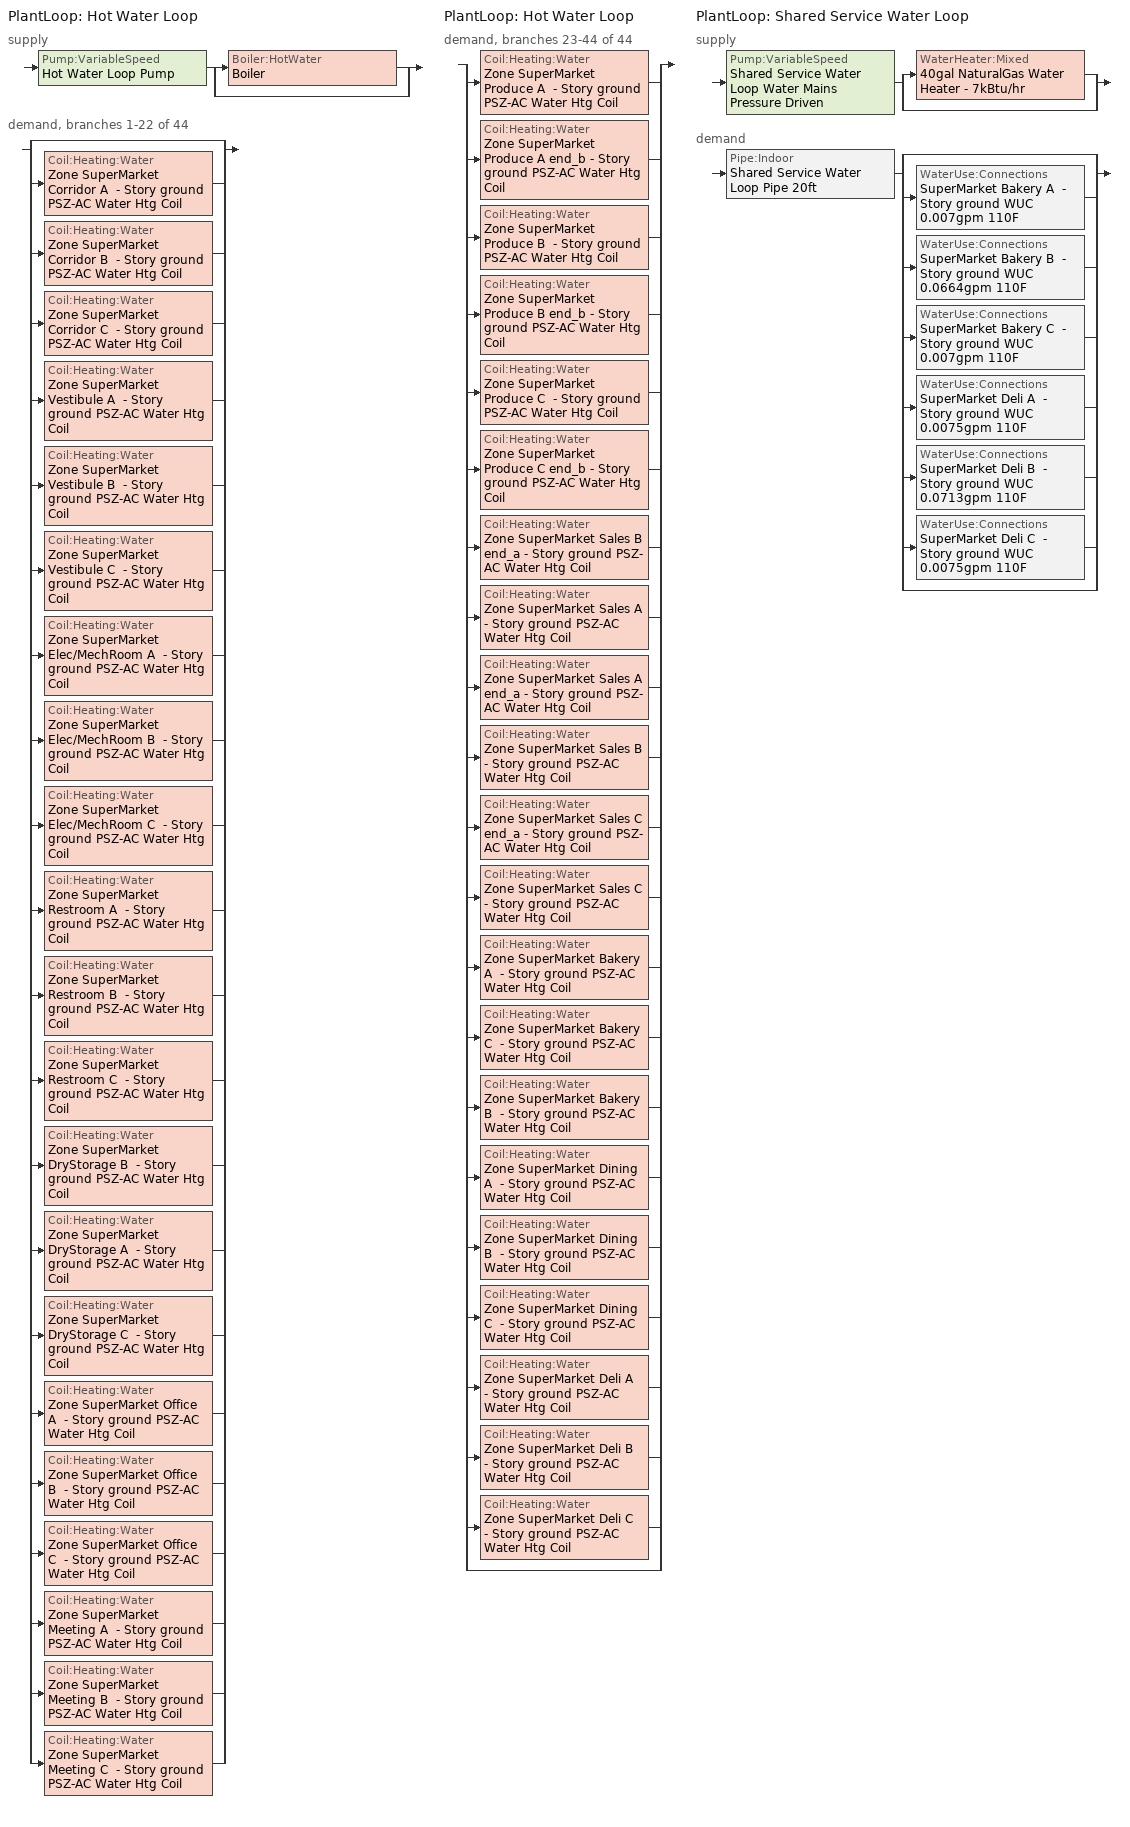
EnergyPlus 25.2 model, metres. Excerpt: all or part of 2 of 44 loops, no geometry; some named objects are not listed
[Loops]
PlantLoop 'Hot Water Loop'
 supply: Pump:VariableSpeed 'Hot Water Loop Pump' > split
  | Boiler:HotWater 'Boiler'
  | bypass
 demand, branches 1-22 of 44: split
  | bypass
  | Coil:Heating:Water 'Zone SuperMarket Corridor A  - Story ground PSZ-AC Water Htg Coil'
  | Coil:Heating:Water 'Zone SuperMarket Corridor B  - Story ground PSZ-AC Water Htg Coil'
  | Coil:Heating:Water 'Zone SuperMarket Corridor C  - Story ground PSZ-AC Water Htg Coil'
  | Coil:Heating:Water 'Zone SuperMarket Vestibule A  - Story ground PSZ-AC Water Htg Coil'
  | Coil:Heating:Water 'Zone SuperMarket Vestibule B  - Story ground PSZ-AC Water Htg Coil'
  | Coil:Heating:Water 'Zone SuperMarket Vestibule C  - Story ground PSZ-AC Water Htg Coil'
  | Coil:Heating:Water 'Zone SuperMarket Elec/MechRoom A  - Story ground PSZ-AC Water Htg Coil'
  | Coil:Heating:Water 'Zone SuperMarket Elec/MechRoom B  - Story ground PSZ-AC Water Htg Coil'
  | Coil:Heating:Water 'Zone SuperMarket Elec/MechRoom C  - Story ground PSZ-AC Water Htg Coil'
  | Coil:Heating:Water 'Zone SuperMarket Restroom A  - Story ground PSZ-AC Water Htg Coil'
  | Coil:Heating:Water 'Zone SuperMarket Restroom B  - Story ground PSZ-AC Water Htg Coil'
  | Coil:Heating:Water 'Zone SuperMarket Restroom C  - Story ground PSZ-AC Water Htg Coil'
  | Coil:Heating:Water 'Zone SuperMarket DryStorage B  - Story ground PSZ-AC Water Htg Coil'
  | Coil:Heating:Water 'Zone SuperMarket DryStorage A  - Story ground PSZ-AC Water Htg Coil'
  | Coil:Heating:Water 'Zone SuperMarket DryStorage C  - Story ground PSZ-AC Water Htg Coil'
  | Coil:Heating:Water 'Zone SuperMarket Office A  - Story ground PSZ-AC Water Htg Coil'
  | Coil:Heating:Water 'Zone SuperMarket Office B  - Story ground PSZ-AC Water Htg Coil'
  | Coil:Heating:Water 'Zone SuperMarket Office C  - Story ground PSZ-AC Water Htg Coil'
  | Coil:Heating:Water 'Zone SuperMarket Meeting A  - Story ground PSZ-AC Water Htg Coil'
  | Coil:Heating:Water 'Zone SuperMarket Meeting B  - Story ground PSZ-AC Water Htg Coil'
  | Coil:Heating:Water 'Zone SuperMarket Meeting C  - Story ground PSZ-AC Water Htg Coil'
PlantLoop 'Hot Water Loop'
 demand, branches 23-44 of 44: split
  | Coil:Heating:Water 'Zone SuperMarket Produce A  - Story ground PSZ-AC Water Htg Coil'
  | Coil:Heating:Water 'Zone SuperMarket Produce A end_b - Story ground PSZ-AC Water Htg Coil'
  | Coil:Heating:Water 'Zone SuperMarket Produce B  - Story ground PSZ-AC Water Htg Coil'
  | Coil:Heating:Water 'Zone SuperMarket Produce B end_b - Story ground PSZ-AC Water Htg Coil'
  | Coil:Heating:Water 'Zone SuperMarket Produce C  - Story ground PSZ-AC Water Htg Coil'
  | Coil:Heating:Water 'Zone SuperMarket Produce C end_b - Story ground PSZ-AC Water Htg Coil'
  | Coil:Heating:Water 'Zone SuperMarket Sales B end_a - Story ground PSZ-AC Water Htg Coil'
  | Coil:Heating:Water 'Zone SuperMarket Sales A  - Story ground PSZ-AC Water Htg Coil'
  | Coil:Heating:Water 'Zone SuperMarket Sales A end_a - Story ground PSZ-AC Water Htg Coil'
  | Coil:Heating:Water 'Zone SuperMarket Sales B  - Story ground PSZ-AC Water Htg Coil'
  | Coil:Heating:Water 'Zone SuperMarket Sales C end_a - Story ground PSZ-AC Water Htg Coil'
  | Coil:Heating:Water 'Zone SuperMarket Sales C  - Story ground PSZ-AC Water Htg Coil'
  | Coil:Heating:Water 'Zone SuperMarket Bakery A  - Story ground PSZ-AC Water Htg Coil'
  | Coil:Heating:Water 'Zone SuperMarket Bakery C  - Story ground PSZ-AC Water Htg Coil'
  | Coil:Heating:Water 'Zone SuperMarket Bakery B  - Story ground PSZ-AC Water Htg Coil'
  | Coil:Heating:Water 'Zone SuperMarket Dining A  - Story ground PSZ-AC Water Htg Coil'
  | Coil:Heating:Water 'Zone SuperMarket Dining B  - Story ground PSZ-AC Water Htg Coil'
  | Coil:Heating:Water 'Zone SuperMarket Dining C  - Story ground PSZ-AC Water Htg Coil'
  | Coil:Heating:Water 'Zone SuperMarket Deli A  - Story ground PSZ-AC Water Htg Coil'
  | Coil:Heating:Water 'Zone SuperMarket Deli B  - Story ground PSZ-AC Water Htg Coil'
  | Coil:Heating:Water 'Zone SuperMarket Deli C  - Story ground PSZ-AC Water Htg Coil'
  | bypass
PlantLoop 'Shared Service Water Loop'
 supply: Pump:VariableSpeed 'Shared Service Water Loop Water Mains Pressure Driven' > split
  | WaterHeater:Mixed '40gal NaturalGas Water Heater - 7kBtu/hr'
  | bypass
 demand: Pipe:Indoor 'Shared Service Water Loop Pipe 20ft' > split
  | bypass
  | WaterUse:Connections 'SuperMarket Bakery A  - Story ground WUC 0.007gpm 110F'
  | WaterUse:Connections 'SuperMarket Bakery B  - Story ground WUC 0.0664gpm 110F'
  | WaterUse:Connections 'SuperMarket Bakery C  - Story ground WUC 0.007gpm 110F'
  | WaterUse:Connections 'SuperMarket Deli A  - Story ground WUC 0.0075gpm 110F'
  | WaterUse:Connections 'SuperMarket Deli B  - Story ground WUC 0.0713gpm 110F'
  | WaterUse:Connections 'SuperMarket Deli C  - Story ground WUC 0.0075gpm 110F'
  | bypass
[Material] Roughness=Smooth; Thermal Absorptance=0.9; Solar Absorptance=0.7; Visible Absorptance=0.7
Name | Thickness {m} | Conductivity {W/m-K} | Density {kg/m3} | Specific Heat {J/kg-K}
Copper pipe 0.75in type L | 0.001143 | 386 | 8906.27 | 385.1856
Fiberglass batt 0.5in | 0.0127 | 0.0663448 | 11.2129 | 837.36
[Construction]
Copper pipe 0.75in type L with 0.5in fiberglass batt: Fiberglass batt 0.5in, Copper pipe 0.75in type L
[Coil:Heating:Water] Availability Schedule=Always On Discrete; U-Factor Times Area Value {W/K}=Autosize; Maximum Water Flow Rate {m3/s}=Autosize; Performance Input Method=UFactorTimesAreaAndDesignWaterFlowRate; Rated Capacity {W}=Autosize; Rated Inlet Water Temperature {C}=82.2222; Rated Inlet Air Temperature {C}=7.22222; Rated Outlet Water Temperature {C}=71.1111; Rated Outlet Air Temperature {C}=50; Rated Ratio for Air and Water Convection=0.5
Zone SuperMarket Bakery A  - Story ground PSZ-AC Water Htg Coil; Zone SuperMarket Bakery B  - Story ground PSZ-AC Water Htg Coil; Zone SuperMarket Bakery C  - Story ground PSZ-AC Water Htg Coil; Zone SuperMarket Corridor A  - Story ground PSZ-AC Water Htg Coil; Zone SuperMarket Corridor B  - Story ground PSZ-AC Water Htg Coil; Zone SuperMarket Corridor C  - Story ground PSZ-AC Water Htg Coil; Zone SuperMarket Deli A  - Story ground PSZ-AC Water Htg Coil; Zone SuperMarket Deli B  - Story ground PSZ-AC Water Htg Coil; Zone SuperMarket Deli C  - Story ground PSZ-AC Water Htg Coil; Zone SuperMarket Dining A  - Story ground PSZ-AC Water Htg Coil; Zone SuperMarket Dining B  - Story ground PSZ-AC Water Htg Coil; Zone SuperMarket Dining C  - Story ground PSZ-AC Water Htg Coil; Zone SuperMarket DryStorage A  - Story ground PSZ-AC Water Htg Coil; Zone SuperMarket DryStorage B  - Story ground PSZ-AC Water Htg Coil; Zone SuperMarket DryStorage C  - Story ground PSZ-AC Water Htg Coil; Zone SuperMarket Elec/MechRoom A  - Story ground PSZ-AC Water Htg Coil; Zone SuperMarket Elec/MechRoom B  - Story ground PSZ-AC Water Htg Coil; Zone SuperMarket Elec/MechRoom C  - Story ground PSZ-AC Water Htg Coil; Zone SuperMarket Meeting A  - Story ground PSZ-AC Water Htg Coil; Zone SuperMarket Meeting B  - Story ground PSZ-AC Water Htg Coil; Zone SuperMarket Meeting C  - Story ground PSZ-AC Water Htg Coil; Zone SuperMarket Office A  - Story ground PSZ-AC Water Htg Coil; Zone SuperMarket Office B  - Story ground PSZ-AC Water Htg Coil; Zone SuperMarket Office C  - Story ground PSZ-AC Water Htg Coil; Zone SuperMarket Produce A  - Story ground PSZ-AC Water Htg Coil; Zone SuperMarket Produce A end_b - Story ground PSZ-AC Water Htg Coil; Zone SuperMarket Produce B  - Story ground PSZ-AC Water Htg Coil; Zone SuperMarket Produce B end_b - Story ground PSZ-AC Water Htg Coil; Zone SuperMarket Produce C  - Story ground PSZ-AC Water Htg Coil; Zone SuperMarket Produce C end_b - Story ground PSZ-AC Water Htg Coil; Zone SuperMarket Restroom A  - Story ground PSZ-AC Water Htg Coil; Zone SuperMarket Restroom B  - Story ground PSZ-AC Water Htg Coil; Zone SuperMarket Restroom C  - Story ground PSZ-AC Water Htg Coil; Zone SuperMarket Sales A  - Story ground PSZ-AC Water Htg Coil; Zone SuperMarket Sales A end_a - Story ground PSZ-AC Water Htg Coil; Zone SuperMarket Sales B  - Story ground PSZ-AC Water Htg Coil; Zone SuperMarket Sales B end_a - Story ground PSZ-AC Water Htg Coil; Zone SuperMarket Sales C  - Story ground PSZ-AC Water Htg Coil; Zone SuperMarket Sales C end_a - Story ground PSZ-AC Water Htg Coil; Zone SuperMarket Vestibule A  - Story ground PSZ-AC Water Htg Coil; Zone SuperMarket Vestibule B  - Story ground PSZ-AC Water Htg Coil; Zone SuperMarket Vestibule C  - Story ground PSZ-AC Water Htg Coil
[PlantLoop] Fluid Type=Water; Maximum Loop Flow Rate {m3/s}=Autosize; Minimum Loop Flow Rate {m3/s}=0; Plant Loop Volume {m3}=Autocalculate; Load Distribution Scheme=Optimal; Plant Loop Demand Calculation Scheme=SingleSetpoint; Common Pipe Simulation=None
Name | Plant Equipment Operation Scheme | Maximum Loop Temperature {C} | Minimum Loop Temperature {C}
Hot Water Loop | Hot Water Loop Operation Schemes | 100 | 10
Shared Service Water Loop | Shared Service Water Loop Operation Schemes | 60 | 51.6667
[Sizing:Plant] Loop Type=Heating; Sizing Option=NonCoincident; Zone Timesteps in Averaging Window=1; Coincident Sizing Factor Mode=None
Name | Design Loop Exit Temperature {C} | Loop Design Temperature Difference {deltaC}
Hot Water Loop | 82.2222 | 11.1111
Shared Service Water Loop | 60 | 5
[Pump:VariableSpeed] Design Maximum Flow Rate {m3/s}=Autosize; Design Power Consumption {W}=Autosize; Fraction of Motor Inefficiencies to Fluid Stream=0; Coefficient 1 of the Part Load Performance Curve=0; Coefficient 2 of the Part Load Performance Curve=1; Coefficient 3 of the Part Load Performance Curve=0; Coefficient 4 of the Part Load Performance Curve=0; Design Minimum Flow Rate {m3/s}=0; Skin Loss Radiative Fraction=0.5; Design Power Sizing Method=PowerPerFlowPerPressure; Design Electric Power per Unit Flow Rate {W/(m3/s)}=348701.1; Design Shaft Power per Unit Flow Rate per Unit Head {W/((m3/s)-Pa)}=1.28205; Design Minimum Flow Rate Fraction=0
Name | Design Pump Head {Pa} | Motor Efficiency | Pump Control Type
Hot Water Loop Pump | 179344 | 0.9 | Intermittent
Shared Service Water Loop Water Mains Pressure Driven | 0.001 | 1 | Continuous
[Boiler:HotWater]
Boiler: Fuel Type=NaturalGas; Nominal Capacity {W}=Autosize; Nominal Thermal Efficiency=0.78; Efficiency Curve Temperature Evaluation Variable=LeavingBoiler; Design Water Flow Rate {m3/s}=Autosize; Minimum Part Load Ratio=0; Maximum Part Load Ratio=1.2; Optimum Part Load Ratio=1; Water Outlet Upper Temperature Limit {C}=95; Boiler Flow Mode=LeavingSetpointModulated; On Cycle Parasitic Electric Load {W}=0; Sizing Factor=1; Off Cycle Parasitic Fuel Load {W}=0
[SetpointManager:Scheduled] Control Variable=Temperature
Name | Schedule | Setpoint Node or NodeList
Hot Water Loop Setpoint Manager | Hot Water Loop Temp - 180F | Hot Water Loop Supply Outlet Node
Service hot water setpoint manager | Service Water Loop Temp - 140F | Shared Service Water Loop Supply Outlet Node
[PlantEquipmentOperationSchemes] Control Scheme Object Type 1=PlantEquipmentOperation:HeatingLoad; Control Scheme Schedule Name 1=Always On Discrete
Name | Control Scheme Name 1
Hot Water Loop Operation Schemes | Hot Water Loop Heating Operation Scheme
Shared Service Water Loop Operation Schemes | Shared Service Water Loop Heating Operation Scheme
[PlantEquipmentOperation:HeatingLoad] Load Range Lower Limit 1 {W}=0; Load Range Upper Limit 1 {W}=1000000000
Name | Range Equipment List Name 1
Hot Water Loop Heating Operation Scheme | Hot Water Loop Heating Equipment List
Shared Service Water Loop Heating Operation Scheme | Shared Service Water Loop Heating Equipment List
[PlantEquipmentList]
Hot Water Loop Heating Equipment List: Boiler:HotWater, Boiler
Shared Service Water Loop Heating Equipment List: WaterHeater:Mixed, 40gal NaturalGas Water Heater - 7kBtu/hr
[WaterHeater:Mixed]
40gal NaturalGas Water Heater - 7kBtu/hr: Tank Volume {m3}=0.151416; Setpoint Temperature Schedule=Service Water Loop Temp - 140F; Deadband Temperature Difference {deltaC}=2; Maximum Temperature Limit {C}=60; Heater Control Type=Cycle; Heater Maximum Capacity {W}=1906.87; Heater Ignition Minimum Flow Rate {m3/s}=0; Heater Ignition Delay {s}=0; Heater Fuel Type=NaturalGas; Heater Thermal Efficiency=0.78; Off Cycle Parasitic Fuel Consumption Rate {W}=0; Off Cycle Parasitic Fuel Type=NaturalGas; Off Cycle Parasitic Heat Fraction to Tank=0.8; On Cycle Parasitic Fuel Consumption Rate {W}=0; On Cycle Parasitic Fuel Type=NaturalGas; On Cycle Parasitic Heat Fraction to Tank=0; Ambient Temperature Indicator=Schedule; Ambient Temperature Schedule=Water Heater Ambient Temp Schedule 71.6F; Off Cycle Loss Coefficient to Ambient Temperature {W/K}=6; Off Cycle Loss Fraction to Zone=1; On Cycle Loss Coefficient to Ambient Temperature {W/K}=6; On Cycle Loss Fraction to Zone=1; Use Side Effectiveness=1; Source Side Effectiveness=1; Use Side Design Flow Rate {m3/s}=Autosize; Source Side Design Flow Rate {m3/s}=Autosize; Indirect Water Heating Recovery Time {hr}=1.5; Source Side Flow Control Mode=IndirectHeatPrimarySetpoint
[WaterHeater:Sizing]
40gal NaturalGas Water Heater - 7kBtu/hr: Design Mode=PeakDraw; Time Storage Can Meet Peak Draw {hr}=0.538503; Time for Tank Recovery {hr}=0.5; Nominal Tank Volume for Autosizing Plant Connections {m3}=1
[Pipe:Indoor]
Shared Service Water Loop Pipe 20ft: Construction=Copper pipe 0.75in type L with 0.5in fiberglass batt; Environment Type=Schedule; Ambient Temperature Schedule=Shared Service Water Loop Piping Air Temp - 70F; Ambient Air Velocity Schedule=Shared Service Water Loop Piping Air Velocity - 0.67mph; Pipe Inside Diameter {m}=0.019939; Pipe Length {m}=6.1
[WaterUse:Connections] Drain Water Heat Exchanger Type=None; Drain Water Heat Exchanger Destination=Plant
Name | Water Use Equipment Name 1
SuperMarket Bakery A  - Story ground WUC 0.007gpm 110F | SuperMarket Bakery A  - Story ground Service Water Use 0.007gpm 110F
SuperMarket Bakery B  - Story ground WUC 0.0664gpm 110F | SuperMarket Bakery B  - Story ground Service Water Use 0.0664gpm 110F
SuperMarket Bakery C  - Story ground WUC 0.007gpm 110F | SuperMarket Bakery C  - Story ground Service Water Use 0.007gpm 110F
SuperMarket Deli A  - Story ground WUC 0.0075gpm 110F | SuperMarket Deli A  - Story ground Service Water Use 0.0075gpm 110F
SuperMarket Deli B  - Story ground WUC 0.0713gpm 110F | SuperMarket Deli B  - Story ground Service Water Use 0.0713gpm 110F
SuperMarket Deli C  - Story ground WUC 0.0075gpm 110F | SuperMarket Deli C  - Story ground Service Water Use 0.0075gpm 110F
[WaterUse:Equipment] Flow Rate Fraction Schedule=SuperMarket Bldg Swh; Target Temperature Schedule=Mixed Water At Faucet Temp - 110F; Sensible Fraction Schedule=Fraction Sensible - 0.2; Latent Fraction Schedule=Fraction Latent - 0.05
Name | Peak Flow Rate {m3/s} | Zone
SuperMarket Bakery A  - Story ground Service Water Use 0.007gpm 110F | 4.38834e-07 | Zone SuperMarket Bakery A  - Story ground
SuperMarket Bakery B  - Story ground Service Water Use 0.0664gpm 110F | 4.18955e-06 | Zone SuperMarket Bakery B  - Story ground
SuperMarket Bakery C  - Story ground Service Water Use 0.007gpm 110F | 4.38834e-07 | Zone SuperMarket Bakery C  - Story ground
SuperMarket Deli A  - Story ground Service Water Use 0.0075gpm 110F | 4.71307e-07 | Zone SuperMarket Deli A  - Story ground
SuperMarket Deli B  - Story ground Service Water Use 0.0713gpm 110F | 4.49957e-06 | Zone SuperMarket Deli B  - Story ground
SuperMarket Deli C  - Story ground Service Water Use 0.0075gpm 110F | 4.71307e-07 | Zone SuperMarket Deli C  - Story ground
[Schedule:Day:Interval]
Fraction Latent - 0.05 Default: No, 24:00, 0.05
Fraction Sensible - 0.2 Default: No, 24:00, 0.2
Hot Water Loop Temp - 180F Default: No, 24:00, 82.2222
Mixed Water At Faucet Temp - 110F Default: No, 24:00, 43.3333
Service Water Loop Temp - 140F Default: No, 24:00, 60
Shared Service Water Loop Piping Air Temp - 70F Default: No, 24:00, 21.1
Shared Service Water Loop Piping Air Velocity - 0.67mph Default: No, 24:00, 0.3
SuperMarket Bldg Swh Default; SuperMarket Bldg Swh Summer Design Day: No, 01:00, 0.04, 03:00, 0.05, 07:00, 0.04, 08:00, 0.15, 09:00, 0.23, 10:00, 0.32, 11:00, 0.41, 12:00, 0.57, 13:00, 0.62, 14:00, 0.61, 15:00, 0.5, 16:00, 0.45, 17:00, 0.46, 18:00, 0.47, 19:00, 0.42, 20:00, 0.34, 21:00, 0.33, 22:00, 0.23, 23:00, 0.13, 24:00, 0.08
SuperMarket Bldg Swh Sun Day: No, 03:00, 0.07, 06:00, 0.06, 07:00, 0.07, 08:00, 0.1, 09:00, 0.12, 10:00, 0.14, 11:00, 0.29, 12:00, 0.31, 14:00, 0.36, 15:00, 0.34, 16:00, 0.35, 17:00, 0.37, 18:00, 0.34, 19:00, 0.25, 20:00, 0.27, 21:00, 0.21, 22:00, 0.16, 23:00, 0.1, 24:00, 0.06
SuperMarket Bldg Swh Winter Design Day; SuperMarket Bldg Swh WntrDsn|Sat Day: No, 01:00, 0.11, 02:00, 0.1, 03:00, 0.08, 06:00, 0.06, 07:00, 0.07, 08:00, 0.2, 09:00, 0.24, 10:00, 0.27, 11:00, 0.42, 12:00, 0.54, 13:00, 0.59, 14:00, 0.6, 15:00, 0.49, 16:00, 0.48, 17:00, 0.47, 18:00, 0.46, 19:00, 0.44, 20:00, 0.36, 21:00, 0.29, 22:00, 0.22, 23:00, 0.16, 24:00, 0.13
Water Heater Ambient Temp Schedule 71.6F Default: No, 24:00, 22
[Schedule:Week:Daily]
Fraction Latent - 0.05 Week Rule - Jan1-Dec31: Fraction Latent - 0.05 Default, Fraction Latent - 0.05 Default, Fraction Latent - 0.05 Default, Fraction Latent - 0.05 Default, Fraction Latent - 0.05 Default, Fraction Latent - 0.05 Default, Fraction Latent - 0.05 Default, Fraction Latent - 0.05 Default, Fraction Latent - 0.05 Default, Fraction Latent - 0.05 Default, Fraction Latent - 0.05 Default, Fraction Latent - 0.05 Default
Fraction Sensible - 0.2 Week Rule - Jan1-Dec31: Fraction Sensible - 0.2 Default, Fraction Sensible - 0.2 Default, Fraction Sensible - 0.2 Default, Fraction Sensible - 0.2 Default, Fraction Sensible - 0.2 Default, Fraction Sensible - 0.2 Default, Fraction Sensible - 0.2 Default, Fraction Sensible - 0.2 Default, Fraction Sensible - 0.2 Default, Fraction Sensible - 0.2 Default, Fraction Sensible - 0.2 Default, Fraction Sensible - 0.2 Default
Hot Water Loop Temp - 180F Week Rule - Jan1-Dec31: Hot Water Loop Temp - 180F Default, Hot Water Loop Temp - 180F Default, Hot Water Loop Temp - 180F Default, Hot Water Loop Temp - 180F Default, Hot Water Loop Temp - 180F Default, Hot Water Loop Temp - 180F Default, Hot Water Loop Temp - 180F Default, Hot Water Loop Temp - 180F Default, Hot Water Loop Temp - 180F Default, Hot Water Loop Temp - 180F Default, Hot Water Loop Temp - 180F Default, Hot Water Loop Temp - 180F Default
Mixed Water At Faucet Temp - 110F Week Rule - Jan1-Dec31: Mixed Water At Faucet Temp - 110F Default, Mixed Water At Faucet Temp - 110F Default, Mixed Water At Faucet Temp - 110F Default, Mixed Water At Faucet Temp - 110F Default, Mixed Water At Faucet Temp - 110F Default, Mixed Water At Faucet Temp - 110F Default, Mixed Water At Faucet Temp - 110F Default, Mixed Water At Faucet Temp - 110F Default, Mixed Water At Faucet Temp - 110F Default, Mixed Water At Faucet Temp - 110F Default, Mixed Water At Faucet Temp - 110F Default, Mixed Water At Faucet Temp - 110F Default
Service Water Loop Temp - 140F Week Rule - Jan1-Dec31: Service Water Loop Temp - 140F Default, Service Water Loop Temp - 140F Default, Service Water Loop Temp - 140F Default, Service Water Loop Temp - 140F Default, Service Water Loop Temp - 140F Default, Service Water Loop Temp - 140F Default, Service Water Loop Temp - 140F Default, Service Water Loop Temp - 140F Default, Service Water Loop Temp - 140F Default, Service Water Loop Temp - 140F Default, Service Water Loop Temp - 140F Default, Service Water Loop Temp - 140F Default
Shared Service Water Loop Piping Air Temp - 70F Week Rule - Jan1-Dec31: Shared Service Water Loop Piping Air Temp - 70F Default, Shared Service Water Loop Piping Air Temp - 70F Default, Shared Service Water Loop Piping Air Temp - 70F Default, Shared Service Water Loop Piping Air Temp - 70F Default, Shared Service Water Loop Piping Air Temp - 70F Default, Shared Service Water Loop Piping Air Temp - 70F Default, Shared Service Water Loop Piping Air Temp - 70F Default, Shared Service Water Loop Piping Air Temp - 70F Default, Shared Service Water Loop Piping Air Temp - 70F Default, Shared Service Water Loop Piping Air Temp - 70F Default, Shared Service Water Loop Piping Air Temp - 70F Default, Shared Service Water Loop Piping Air Temp - 70F Default
Shared Service Water Loop Piping Air Velocity - 0.67mph Week Rule - Jan1-Dec31: Shared Service Water Loop Piping Air Velocity - 0.67mph Default, Shared Service Water Loop Piping Air Velocity - 0.67mph Default, Shared Service Water Loop Piping Air Velocity - 0.67mph Default, Shared Service Water Loop Piping Air Velocity - 0.67mph Default, Shared Service Water Loop Piping Air Velocity - 0.67mph Default, Shared Service Water Loop Piping Air Velocity - 0.67mph Default, Shared Service Water Loop Piping Air Velocity - 0.67mph Default, Shared Service Water Loop Piping Air Velocity - 0.67mph Default, Shared Service Water Loop Piping Air Velocity - 0.67mph Default, Shared Service Water Loop Piping Air Velocity - 0.67mph Default, Shared Service Water Loop Piping Air Velocity - 0.67mph Default, Shared Service Water Loop Piping Air Velocity - 0.67mph Default
SuperMarket Bldg Swh Week Rule - Jan1-Dec31: SuperMarket Bldg Swh Sun Day, SuperMarket Bldg Swh Default, SuperMarket Bldg Swh Default, SuperMarket Bldg Swh Default, SuperMarket Bldg Swh Default, SuperMarket Bldg Swh Default, SuperMarket Bldg Swh WntrDsn|Sat Day, SuperMarket Bldg Swh Default, SuperMarket Bldg Swh Summer Design Day, SuperMarket Bldg Swh Winter Design Day, SuperMarket Bldg Swh Default, SuperMarket Bldg Swh Default
Water Heater Ambient Temp Schedule 71.6F Week Rule - Jan1-Dec31: Water Heater Ambient Temp Schedule 71.6F Default, Water Heater Ambient Temp Schedule 71.6F Default, Water Heater Ambient Temp Schedule 71.6F Default, Water Heater Ambient Temp Schedule 71.6F Default, Water Heater Ambient Temp Schedule 71.6F Default, Water Heater Ambient Temp Schedule 71.6F Default, Water Heater Ambient Temp Schedule 71.6F Default, Water Heater Ambient Temp Schedule 71.6F Default, Water Heater Ambient Temp Schedule 71.6F Default, Water Heater Ambient Temp Schedule 71.6F Default, Water Heater Ambient Temp Schedule 71.6F Default, Water Heater Ambient Temp Schedule 71.6F Default
[Schedule:Year]
Fraction Latent - 0.05: Fraction Latent - 0.05 Week Rule - Jan1-Dec31, 1, 1, 12, 31
Fraction Sensible - 0.2: Fraction Sensible - 0.2 Week Rule - Jan1-Dec31, 1, 1, 12, 31
Hot Water Loop Temp - 180F: Hot Water Loop Temp - 180F Week Rule - Jan1-Dec31, 1, 1, 12, 31
Mixed Water At Faucet Temp - 110F: Mixed Water At Faucet Temp - 110F Week Rule - Jan1-Dec31, 1, 1, 12, 31
Service Water Loop Temp - 140F: Service Water Loop Temp - 140F Week Rule - Jan1-Dec31, 1, 1, 12, 31
Shared Service Water Loop Piping Air Temp - 70F: Shared Service Water Loop Piping Air Temp - 70F Week Rule - Jan1-Dec31, 1, 1, 12, 31
Shared Service Water Loop Piping Air Velocity - 0.67mph: Shared Service Water Loop Piping Air Velocity - 0.67mph Week Rule - Jan1-Dec31, 1, 1, 12, 31
SuperMarket Bldg Swh: SuperMarket Bldg Swh Week Rule - Jan1-Dec31, 1, 1, 12, 31
Water Heater Ambient Temp Schedule 71.6F: Water Heater Ambient Temp Schedule 71.6F Week Rule - Jan1-Dec31, 1, 1, 12, 31
[Schedule:Constant]
Always On Discrete: Hourly Value=1
